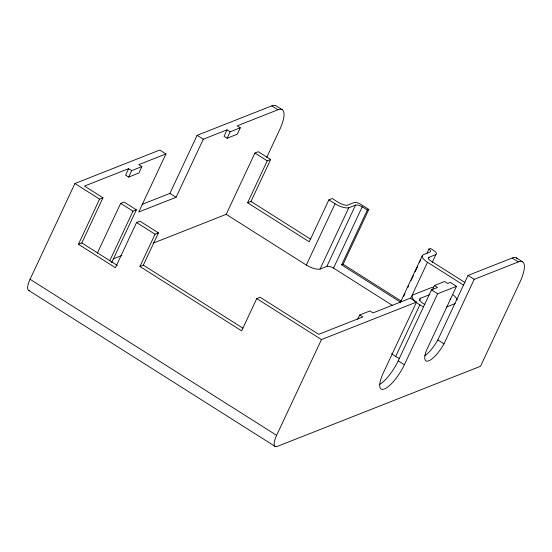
<?xml version="1.0" encoding="UTF-8"?>
<svg xmlns="http://www.w3.org/2000/svg" width="552" height="552" viewBox="0 0 552 552"><rect width="100%" height="100%" fill="white"/><g stroke="black" fill="none" stroke-linecap="round" stroke-linejoin="round"><path stroke-width="0.83" d="M426.751 253.692L428.918 249.062L430.45 248.455L433.775 250.567A5.996 2.194 25.1 0 1 435.825 254.589L432.188 262.352M29.194 290.587A16.532 5.03 -57.7 0 1 30.07 279.271L74.927 183.512L159.783 150.04L165.945 153.946L138.745 212.016L176.081 197.292L203.288 139.214L227.044 129.844L230.129 131.797L240.306 127.781L237.229 125.828L277.96 109.765A30.636 9.329 -57.7 0 1 279.45 130.217L266.754 157.32M357.731 319.277L359.745 314.971L362.83 316.924L318.704 334.326L260.144 297.266L256.749 298.604L241.638 330.869L139.939 266.492L143.334 265.153L158.445 232.889L139.96 221.186L136.565 222.525L115.402 267.692L78.425 244.288L99.581 199.12L102.976 197.782L84.484 186.072L128.609 168.67L131.693 170.623L141.878 166.607L138.793 164.655L165.945 153.946M78.425 244.288L81.82 242.942L102.976 197.782M128.609 168.67L125.587 175.122L128.671 177.075L138.849 173.059L141.878 166.607M128.671 177.075L131.693 170.623M97.352 253.12L120.66 203.371L124.055 202.032L136.379 209.836L111.614 262.697M109.675 260.923L132.984 211.174L136.379 209.836M142.112 204.357L169.919 193.386L197.119 135.316L271.798 105.867A30.636 9.329 -57.7 0 1 276.069 105.777L282.238 109.682M139.939 266.492L155.05 234.227L158.445 232.889M227.044 129.844L224.022 136.296L227.107 138.248L237.284 134.233L240.306 127.781M227.107 138.248L230.129 131.797M153.194 243.135L226.203 214.342L254.92 153.042L258.315 151.703L270.639 159.507L250.994 201.452L247.6 202.791L309.237 241.804L328.882 199.858L332.276 198.52L338.438 202.425A7.852 2.877 25.1 0 0 347.318 205.254L354.108 202.577A5.458 2.001 25.1 0 1 360.083 203.916L368.812 209.443L343.116 264.291L341.633 264.877L400.372 302.054M247.6 202.791L267.244 160.846L270.639 159.507M226.203 214.342L306.332 265.063L335.043 203.764A11.488 4.209 25.1 0 0 348.76 207.793L355.55 205.116A5.603 2.056 25.1 0 1 362.236 206.807L367.328 210.029L368.812 209.443M306.332 265.063A11.488 4.209 25.1 0 0 320.043 269.093L348.76 207.793M320.043 269.093L326.832 266.416L355.55 205.116M326.832 266.416A5.603 2.056 25.1 0 1 333.525 268.106L362.236 206.807M341.633 264.877L367.328 210.029M424.881 355.688A20.493 6.238 -57.7 0 0 437.826 339.949L468.048 275.42L512.18 258.019L518.342 261.917A30.636 9.329 -57.7 0 1 519.825 282.376L480.537 366.259L277.414 446.368A16.532 5.03 -57.7 0 1 276.614 435.328L321.471 339.57L416.512 302.082L410.35 298.183L373.007 312.908L369.93 310.955L359.745 314.971M400.179 302.841L422.349 255.514M403.519 296.659L404.968 293.554M407.88 287.35L408.604 285.798M411.15 280.368L413.331 275.71M415.145 271.832L417.691 266.395M419.506 262.517L420.962 259.412M428.311 258.819L429.035 257.267L435.825 254.589M410.419 298.749L427.503 262.283A11.206 4.106 25.1 0 1 423.142 254.762L429.932 252.085A5.368 1.966 25.1 0 0 428.918 249.062M416.512 302.082L383.26 373.062A23.826 7.252 -57.7 0 0 384.42 388.967A23.826 7.252 -57.7 0 0 404.381 364.727L437.632 293.754L456.49 286.315L450.322 282.417L447.686 283.459L444.601 281.506L434.417 285.522L432.402 289.821M419.375 300.598L420.465 298.28L429.725 294.63M399.096 358.303A16.67 6.113 25.1 0 1 395.66 356.475L419.844 304.856A14.242 5.223 25.1 0 1 414.304 294.375L431.271 287.682A14.524 5.327 25.1 0 1 433.341 287.15M379.41 384.523A23.826 7.252 -57.7 0 0 398.22 360.829L431.471 289.855L437.501 287.475L434.417 285.522M456.49 286.315L426.261 350.837A20.493 6.238 -57.7 0 0 428.814 360.822A20.493 6.238 -57.7 0 0 443.987 343.848L474.216 279.326L518.342 261.917M113.084 258.957L121.909 255.479M446.671 306.94L455.158 303.593M516.451 257.936L522.613 261.834M271.798 105.867L277.96 109.765M468.048 275.42L474.216 279.326M464.977 282.52L430.891 260.944A5.334 1.953 25.1 0 1 429.035 257.267M254.92 153.042L267.244 160.846M328.882 199.858L335.043 203.764M427.503 262.283L463.756 285.232M197.119 135.316L203.288 139.214M431.471 289.855L437.632 293.754M250.994 201.452L310.452 239.085M343.116 264.291L401.131 301.006M333.525 268.106L392.231 305.304M437.826 339.949L443.987 343.848M169.919 193.386L176.081 197.292M398.22 360.829L404.381 364.727M120.66 203.371L132.984 211.174M74.927 183.512L99.581 199.12M136.565 222.525L155.05 234.227M256.749 298.604L321.471 339.57M143.334 265.153L242.852 328.15M81.82 242.942L117.348 265.436M30.07 279.271L276.614 435.328M28.566 290.359L275.11 446.416M395.66 356.475A14.242 5.223 25.1 0 1 391.589 353.618M450.425 298.515A8.349 3.064 25.1 0 1 450.087 299.149M420.465 298.28A7.756 2.843 25.1 0 0 423.232 303.517A7.569 2.774 25.1 0 0 424.943 304.49M453.206 294.906A16.249 5.955 25.1 0 1 457.208 299.95M423.274 306.684A16.67 6.113 25.1 0 1 419.844 304.856M512.18 258.019A30.636 9.329 -57.7 0 1 517.348 258.798"/></g></svg>
